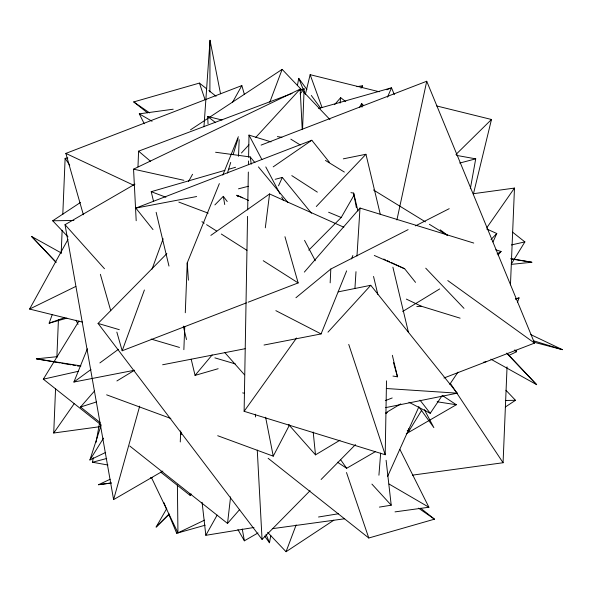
<?xml version="1.0" encoding="UTF-8"?>
<svg xmlns="http://www.w3.org/2000/svg" width="592" height="592" viewBox="0 0 592 592"><rect width="100%" height="100%" fill="white"/><g stroke="black" fill="none" stroke-linecap="round" stroke-linejoin="round"><path stroke-width="0.89" d="M209.894 91.945L210.019 40.286L220.52 93.743M386.502 380.841L385.2 454.745L244.119 411.307L247.552 216.391M247.671 209.931L248.337 172.05M248.47 164.665L248.529 160.972M248.596 157.272L248.988 135.102L271.032 141.888M137.98 166.848L138.587 151.16L292.056 93.425M180.271 441.958L180.701 430.887M183.86 349.657L184.756 326.584M185.289 312.739L187.227 262.9L219.351 183.609M238.524 156.31L239.168 139.697M302.549 129.493L304.125 88.881L299.811 90.502M99.515 426.743L53.724 433.011L55.559 388.774M56.862 357.435L58.43 319.643M61.183 253.287L62.145 230.244M62.789 214.57L65.127 158.353L67.873 157.975M412.417 475.147L503.074 462.737L507.055 366.885M510.459 284.848L514.478 188.078L473.267 193.717M330.166 282.843L330.81 269.034L408.103 229.637M181.263 434.661L181.367 432.819M354.941 288.289L355.992 271.684M356.976 256.003L360.003 208.044L473.748 243.06M203.959 126.777L210.019 40.286M378.924 475.213L380.656 453.102M129.766 446.02L227.528 523.432L230.584 496.888M340.037 103.149L340.674 97.658L345.743 101.669M265.312 227.809L269.567 193.954L343.848 227.239M107.959 465.023L92.485 462.241L93.299 457.705M96.074 442.298L99.5 423.258M297.406 85.588L298.716 78.336L306.922 89.503M264.565 536.049L269.486 542.753L270.796 535.501M470.337 188.767L475.716 158.848L456.602 155.407M396.906 219.972L426.728 81.252L261.102 145.099M305.354 94.454L310.149 74.688L379.265 91.767M473.393 194.065L491.478 119.488L436.718 105.961M162.874 471.069L113.605 499.626L139.697 406.142M227.469 172.997L230.717 162.408M233.152 154.46L238.028 138.572M105.694 452.414L89.91 459.977L100.973 425.692M66.918 318.148L49.143 323.188L52.274 314.493M517.497 302.246L519.058 297.902L515.506 298.908M246.39 302.882L122.174 350.767L144.404 289.991M152.026 269.153L163.14 238.761M269.782 102.231L282.14 69.368L301.898 90.125M267.577 532.304L286.062 551.714L296.148 524.912M134.562 370.229L73.904 382.032L87.372 348.784M222.807 175.084L238.347 136.715M264.039 345.032L321.086 333.932L346.646 270.847M351.478 258.911L352.862 255.5M205.143 525.208L176.705 533.266L177.43 531.572M387.516 97.155L391.497 87.816L318.629 108.477M387.597 476.464L418.685 407.289M492.988 241.95L496.777 233.514L486.676 228.971M278.514 185.814L282.317 177.445L311.459 213.231M359.485 107.596L361.623 103.504L363.54 105.509M217.701 435.719L273.238 456.158L289.495 425.026M82.562 322.144L29.6 309.061L67.969 239.42M188.522 181.522L192.555 174.263M232.434 102.505L241.847 85.574L244.378 94.461M361.009 88.201L362.363 85.781L356.909 86.669M253.998 527.479L205.838 535.301L217.123 515.136M169.334 514.093L156.147 527.021L166.722 508.587M308.772 250.164L341.221 217.486L353.646 195.848M101.262 425.049L43.327 379.176L78.995 320.982M160.639 472.076L190.335 495.585L191.297 494.009M407.259 430.295L408.702 431.442L421.719 410.204M511.377 263.928L524.875 241.906L512.568 232.16M89.91 459.977L103.541 438.11M408.931 402.242L430.236 413.29L442.054 395.767M449.765 384.334L457.986 372.139M53.724 433.011L74.326 403.492M487.009 227.432L514.478 188.078M244.119 411.307L296.562 338.002M300.092 93.906L304.125 88.881M191.201 359.263L195.057 375.395L212.173 354.911M304.355 272.083L360.003 208.044M498.057 254.96L501.084 251.474L495.793 249.846M334.591 104.629L340.674 97.658M100.078 422.51L80.527 407.022L94.513 390.994M227.528 523.432L239.693 509.49M327.983 332.149L370.762 285.292L457.231 393.169L385.673 407.622M241.432 152.988L248.929 144.833M255.803 137.359L300.166 89.118L302.238 129.626M316.298 206.504L365.952 154.268L380.279 214.311M491.012 239.508L496.777 233.514M310.075 490.687L262.056 539.408L98.072 323.424L166.855 253.635M214.874 204.913L223.31 196.352L227.217 201.495M321.108 479.49L355.496 444.599M385.999 413.653L387.294 412.335M156.147 527.021L168.476 514.603M455.958 154.475L491.478 119.488M295.933 297.739L330.81 269.034M73.904 382.032L90.968 369.482M99.878 362.933L118.43 349.295M210.841 235.401L269.567 193.954M273.193 166.87L311.821 140.252L329.559 162.467M67.999 236.852L52.703 220.786L80.423 202.494M190.52 129.833L282.14 69.368M286.062 551.714L333.799 520.213M505.494 406.904L515.499 400.296L505.938 390.261M402.678 311.496L439.678 288.933M497.147 253.879L501.084 251.474M116.898 380.959L134.192 370.444M288.57 424.486L315.492 454.856L339.971 440.219M385.769 412.846L400.777 403.877M113.605 499.626L65.024 224.686L134.954 184.156M337.425 462.189L346.66 468.287L375.261 451.711M406.26 433.751L456.321 404.736L442.468 395.574M237.917 529.588L244.385 540.807L257.979 532.955M415.503 225.87L449.21 208.687M29.6 309.061L75.85 286.417M136.19 220.712L133.555 169.164L300.166 89.118M386.931 89.792L390.254 88.201M509.053 355.348L516.535 351.759L515.736 350.094M151.574 477.833L177.948 532.881L204.529 520.146M111.252 483.02L98.487 484.722L110.142 479.261M83.361 214.748L65.86 153.409L241.847 85.574M153.002 229.585L135.834 208.095L311.821 140.252M248.115 302.216L298.153 282.924L284.959 236.704M385.303 400.621L392.2 397.965M443.963 378.007L534.539 343.094L426.728 81.252M49.143 323.188L64.794 317.608M515.58 299.138L519.058 297.902M80.527 407.022L96.378 401.983M153.572 201.546L151.226 191.69L224.908 170.355M228.46 169.327L235.564 167.27M195.057 375.395L218.137 368.712M147.475 112.813L133.718 101.92L199.415 83.087L206.652 88.815M268.132 458.297L368.786 538.002L434.484 519.169L420.727 508.276M459.688 163.066L475.716 158.848M92.485 462.241L106.738 458.489M238.48 188.833L248.322 186.28M275.162 179.309L282.317 177.445M511.377 244.947L524.875 241.906M43.327 379.176L78.433 371.28M483.375 362.304L486.084 361.734M343.308 158.841L365.952 154.268M338.158 291.878L370.762 285.292M162.63 364.768L245.029 348.732M135.834 208.095L196.633 196.537M318.518 517.001L338.506 513.752M379.398 507.107L391.216 505.191L386.102 460.28M144.27 123.765L139.305 113.849L173.19 109.209M98.487 484.722L111.303 482.961M272.305 528.678L344.648 518.77M395.019 511.88L428.897 507.24L399.911 449.402M150.449 477.803L152.27 477.566M511.614 264.343L531.838 262.241L510.903 258.63M60.036 362.926L36.364 358.848L57.505 356.643M416.827 306.538L421.319 306.227L460.117 318.17M52.703 220.786L73.926 220.461M505.346 400.458L515.499 400.296M386.509 388.53L457.231 393.169M215.592 152.248L250.187 156.947L254.9 162.63M437.177 401.783L456.321 404.736M510.918 258.926L531.838 262.241M36.364 358.848L80.941 365.908M277.411 136.597L281.91 137.344M350.952 192.659L353.653 193.103L357.931 211.026M392.977 376.068L397.484 376.808L392.355 355.304M61.857 363.236L70.959 364.805M72.779 365.123L75.51 365.59M77.33 365.908L79.15 366.219M242.683 392.881L244.489 393.273M133.555 169.164L183.868 180.308M208.036 123.824L207.659 116.461L222.022 120.013M533.806 342.183L562.4 349.665L530.802 334.613M98.072 323.424L119.31 329.685M151.16 339.083L179.48 347.43M214.874 357.871L235.224 363.873M533.303 340.703L562.4 349.665M106.627 394.834L170.844 418.47M151.226 191.69L165.886 197.217M178.828 202.094L208.155 213.15M328.612 212.239L341.221 217.486M237.962 196.707L236.815 195.271L242.742 197.802M236.815 195.271L248.625 200.436M374.299 255.463L404.662 268.761L415.532 282.369M383.742 259.044L385.414 259.821M387.094 260.598L389.603 261.768M391.275 262.545L404.662 268.761M65.86 153.409L133.674 185.252M406.349 299.101L421.319 306.227M275.85 310.652L321.086 333.932M490.849 359.166L536.641 384.659L506.952 353.239M56.196 262.493L31.568 236.43L61.287 252.976M139.305 113.849L152.063 121.279M389.04 484.019L428.897 507.24M290.813 139.157L300.255 144.966M325.445 160.447L344.344 172.057M373.471 189.958L425.426 221.882M429.363 224.301L447.471 235.431M201.916 221.689L204.247 223.177M206.571 224.657L216.665 231.072M221.319 234.04L246.931 250.335M263.225 260.702L298.153 282.924M291.789 175.617L317.342 192.134M133.718 101.92L149.672 112.917M418.529 508.165L434.484 519.169M447.789 280.571L534.539 343.094M440.196 229.814L447.574 235.298M207.659 116.461L215.651 122.677M208.828 90.539L216.073 96.274M514.396 350.005L516.535 351.759M138.587 151.16L150.523 161.276M303.807 92.13L329.944 119.577M425.737 268.183L463.98 308.351M506.685 353.195L536.641 384.659M31.568 236.43L55.781 261.864M371.909 484.101L391.216 505.191M65.024 224.686L104.473 268.731M224.93 352.714L244.511 374.803M258.43 166.9L287.86 202.442M420.017 400.162L430.236 413.29M311.296 95.453L320.598 108.107M418.722 406.63L433.869 427.631L424.412 409.679M340.829 460.014L346.66 468.287M450.438 383.468L503.074 462.737M65.127 158.353L69.723 165.279M248.988 135.102L261.908 159.581M265.786 166.922L279.994 193.85M281.718 197.114L283.442 200.377M304.547 240.359L315.314 260.761M76.05 320.198L78.048 324.372M391.497 87.816L394.346 94.624M163.895 502.63L166.737 509.438M168.52 513.693L176.705 533.266M298.716 78.336L303.245 89.407M303.948 91.109L304.991 93.662M266 534.236L269.486 542.753M310.149 74.688L322.078 107.618M346.498 472.534L368.786 538.002M199.415 83.087L205.061 99.671M348.747 344.418L385.2 454.745M100.359 274.311L110.756 310.763M116.846 332.097L122.174 350.767M393.502 362.622L397.484 376.808M392.896 267.184L408.502 332.6M373.537 276.442L377.814 294.365M156.14 212.299L168.972 266.067M183.291 326.111L186.502 339.549M265.608 417.205L273.238 456.158M353.653 193.103L356.377 207.629M242.246 528.989L244.385 540.807M190.01 493.765L190.335 495.585M223.31 196.352L224.716 204.536M250.187 156.947L251.267 164.132M362.363 85.781L362.57 87.616M202.087 502.312L205.838 535.301M313.198 432.042L315.492 454.856M361.623 103.504L361.986 107.174M187.227 262.9L188.419 280.186M255.344 414.2L255.492 416.96M257.268 450.105L262.056 539.408M408.613 428.675L408.702 431.442M177.393 485.003L177.948 532.881"/></g></svg>
